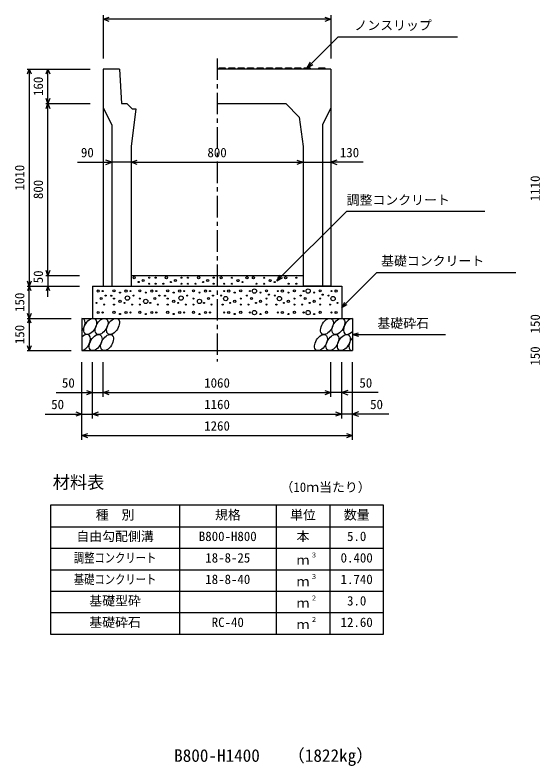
# Model space of a CAD drawing. Units: millimetres, scale not verified. Extents: x -16800 to 16800, y -5940 to 5940.
# Drawn here: x 6259 to 8703, y 32 to 3526 of the extents above; entities that cross this region are included whole.
import ezdxf
from ezdxf.enums import TextEntityAlignment as Align

# ---------------------------------------------------------------- set-up
doc = ezdxf.new("R2010")
doc.units = ezdxf.units.MM
doc.header["$LTSCALE"] = 20
doc.linetypes.add('CHAIN1', pattern=[8, 5, -1, 1, -1])
for name, color, linetype, lineweight in [('0-0_DIM', 7, 'Continuous', 25), ('0-2_HATCH', 6, 'Continuous', 25), ('0-3_HYO', 3, 'Continuous', 25), ('0-4_HYO2', 4, 'Continuous', 25), ('0-5_OUTLINE', 3, 'Continuous', 25), ('0-6_TXT', 7, 'Continuous', 25)]:
    doc.layers.add(name, color=color, linetype=linetype, lineweight=lineweight)
doc.styles.add('ＭＳ ゴシック', font='')
doc.styles.get('ＭＳ ゴシック').set_extended_font_data('MS Gothic')

msp = doc.modelspace()

# ---------------------------------------------------------------- linework, layer by layer
at = {"layer": '0-0_DIM'}
for p, q in [((6670, 3526.41), (6670, 3324.66)), ((7730, 3506.41), (6670, 3506.41)), ((7730, 3526.41), (7730, 3324.66)), ((7620, 3281.16), (7762.21, 3423.38)), ((8319.1, 3423.38), (7762.21, 3423.38)), ((7620, 3281.16), (7635, 3307.14)), ((7620, 3281.16), (7645.98, 3296.16)), ((6315.8, 3274.66), (6609.13, 3274.66)), ((6325.8, 3274.66), (6325.8, 2264.66)), ((6412.46, 3114.66), (6412.46, 3274.66)), ((6402.46, 3114.66), (6609.13, 3114.66)), ((6412.46, 2314.66), (6412.46, 3114.66)), ((6550.45, 2841.37), (6710, 2841.37)), ((6800, 2841.37), (6710, 2841.37)), ((6800, 2841.37), (7600, 2841.37)), ((7600, 2841.37), (7730, 2841.37)), ((7880.7, 2841.37), (7730, 2841.37)), ((6402.46, 2314.66), (6559.13, 2314.66)), ((6412.46, 2314.66), (6412.46, 2264.66)), ((7478.82, 2289.66), (7493.82, 2315.64)), ((7943.65, 2328.32), (7780, 2164.66)), ((7943.65, 2328.32), (8590.53, 2328.32)), ((7478.82, 2289.66), (7504.8, 2304.66)), ((6315.8, 2264.66), (6559.13, 2264.66)), ((6325.8, 2114.66), (6325.8, 2264.66)), ((6412.46, 2214.66), (6412.46, 2264.66)), ((7780, 2164.66), (7795, 2190.64)), ((7780, 2164.66), (7805.98, 2179.66)), ((6315.8, 2114.66), (6520, 2114.66)), ((6325.8, 2114.66), (6325.8, 1964.66)), ((7830, 2039.66), (7858.98, 2047.43)), ((7830, 2039.66), (8263.31, 2039.66)), ((7830, 2039.66), (7858.98, 2031.9)), ((6315.8, 1964.66), (6520, 1964.66)), ((6570, 1549.15), (6570, 1911.49)), ((6620, 1649.15), (6620, 1911.49)), ((6670, 1749.15), (6670, 1911.49)), ((7730, 1749.15), (7730, 1911.49)), ((7780, 1649.15), (7780, 1911.49)), ((7830, 1549.15), (7830, 1911.49)), ((6450, 1769.15), (6670, 1769.15)), ((6670, 1769.15), (7730, 1769.15)), ((7950, 1769.15), (7730, 1769.15)), ((6400, 1669.15), (6620, 1669.15)), ((6620, 1669.15), (7780, 1669.15)), ((8000, 1669.15), (7780, 1669.15)), ((6570, 1569.15), (7830, 1569.15))]:
    msp.add_line(p, q, dxfattribs=at)
at = {"layer": '0-0_DIM', "linetype": 'CHAIN1'}
msp.add_line((7200, 3324.66), (7200, 1914.66), dxfattribs=at)
at = {"layer": '0-0_DIM'}
for points in [[(6698.23, 3496.14), (6670.04, 3506.41), (6698.23, 3516.67)], [(7701.85, 3516.67), (7730.04, 3506.41), (7701.85, 3496.14)], [(6317.59, 3252.11), (6325.8, 3274.66), (6334.01, 3252.11)], [(6404.26, 3252.11), (6412.46, 3274.66), (6420.67, 3252.11)], [(6420.67, 3137.22), (6412.46, 3114.66), (6404.26, 3137.22)], [(6404.26, 3092.11), (6412.46, 3114.66), (6420.67, 3092.11)], [(6681.81, 2831.11), (6710, 2841.37), (6681.81, 2851.63)], [(6828.19, 2831.11), (6800, 2841.37), (6828.19, 2851.63)], [(7571.81, 2851.63), (7600, 2841.37), (7571.81, 2831.11)], [(7758.19, 2851.63), (7730, 2841.37), (7758.19, 2831.11)], [(7478.82, 2289.66), (7803.29, 2614.13), (8446.84, 2614.13)], [(6420.67, 2337.22), (6412.46, 2314.66), (6404.26, 2337.22)], [(6334.01, 2287.22), (6325.8, 2264.66), (6317.59, 2287.22)], [(6334.01, 2242.11), (6325.8, 2264.66), (6317.59, 2242.11)], [(6420.67, 2242.11), (6412.46, 2264.66), (6404.26, 2242.11)], [(6334.01, 2137.22), (6325.8, 2114.66), (6317.59, 2137.22)], [(6334.01, 2092.11), (6325.8, 2114.66), (6317.59, 2092.11)], [(6334.01, 1987.22), (6325.8, 1964.66), (6317.59, 1987.22)], [(6591.81, 1779.41), (6620, 1769.15), (6591.81, 1758.89)], [(6698.19, 1758.89), (6670, 1769.15), (6698.19, 1779.41)], [(7701.81, 1779.41), (7730, 1769.15), (7701.81, 1758.89)], [(7808.19, 1779.41), (7780, 1769.15), (7808.19, 1758.89)], [(6541.81, 1679.41), (6570, 1669.15), (6541.81, 1658.89)], [(6648.19, 1658.89), (6620, 1669.15), (6648.19, 1679.41)], [(7751.81, 1679.41), (7780, 1669.15), (7751.81, 1658.89)], [(7858.19, 1679.41), (7830, 1669.15), (7858.19, 1658.89)], [(6598.19, 1558.89), (6570, 1569.15), (6598.19, 1579.41)], [(7801.81, 1579.41), (7830, 1569.15), (7801.81, 1558.89)]]:
    msp.add_lwpolyline(points, dxfattribs=at)
at = {"layer": '0-2_HATCH'}
for points in [[(7209, 3274.66), (7210, 3281.16), (7238, 3281.16), (7239, 3274.66)], [(7253, 3274.66), (7254, 3281.16), (7282, 3281.16), (7283, 3274.66)], [(7297, 3274.66), (7298, 3281.16), (7326, 3281.16), (7327, 3274.66)], [(7341, 3274.66), (7342, 3281.16), (7370, 3281.16), (7371, 3274.66)], [(7385, 3274.66), (7386, 3281.16), (7414, 3281.16), (7415, 3274.66)], [(7429, 3274.66), (7430, 3281.16), (7458, 3281.16), (7459, 3274.66)], [(7473, 3274.66), (7474, 3281.16), (7502, 3281.16), (7503, 3274.66)], [(7517, 3274.66), (7518, 3281.16), (7546, 3281.16), (7547, 3274.66)], [(7561, 3274.66), (7562, 3281.16), (7590, 3281.16), (7591, 3274.66)], [(7605, 3274.66), (7606, 3281.16), (7634, 3281.16), (7635, 3274.66)], [(7672.5, 3274.66), (7673.5, 3281.16), (7701.5, 3281.16), (7702.5, 3274.66)]]:
    msp.add_lwpolyline(points, dxfattribs=at)
for centre, radius in [((6813.88, 2303.97), 5), ((6963.88, 2303.97), 5), ((7113.88, 2303.97), 5), ((7219.13, 2303.69), 5), ((7339.13, 2303.69), 5), ((7369.13, 2303.69), 5), ((7489.13, 2303.69), 5), ((7519.13, 2303.69), 5), ((6834.9, 2283.84), 2.5), ((6855.93, 2290.84), 5), ((6883.97, 2303.97), 2.5), ((6883.97, 2275.96), 2.5), ((6913.97, 2303.97), 2.5), ((6913.97, 2275.96), 2.5), ((6949.86, 2275.96), 2.5), ((6984.9, 2283.84), 2.5), ((7005.93, 2290.84), 5), ((7033.97, 2303.97), 2.5), ((7033.97, 2275.96), 2.5), ((7063.97, 2303.97), 2.5), ((7063.97, 2275.96), 2.5), ((7099.86, 2275.96), 2.5), ((7134.9, 2283.84), 2.5), ((7155.93, 2290.84), 5), ((7183.97, 2303.97), 2.5), ((7183.97, 2275.96), 2.5), ((7233.15, 2275.68), 2.5), ((7269.04, 2303.69), 2.5), ((7269.04, 2275.68), 2.5), ((7297.08, 2290.56), 5), ((7318.11, 2283.56), 2.5), ((7383.15, 2275.68), 2.5), ((7419.04, 2303.69), 2.5), ((7419.04, 2275.68), 2.5), ((7447.08, 2290.56), 5), ((7468.11, 2283.56), 2.5), ((7533.15, 2275.68), 2.5), ((7569.04, 2303.69), 2.5), ((7569.04, 2275.68), 2.5), ((6646.04, 2241.84), 5), ((6667.07, 2241.84), 2.5), ((6719.97, 2242.72), 5), ((6748.01, 2234.84), 2.5), ((6776.04, 2241.84), 5), ((6797.07, 2241.84), 2.5), ((6839.97, 2242.72), 5), ((6868.01, 2234.84), 2.5), ((6896.04, 2241.84), 5), ((6917.07, 2241.84), 2.5), ((6969.97, 2242.72), 5), ((6998.01, 2234.84), 2.5), ((7026.04, 2241.84), 5), ((7047.07, 2241.84), 2.5), ((7089.97, 2242.72), 5), ((7118.01, 2234.84), 2.5), ((7146.04, 2241.84), 5), ((7167.07, 2241.84), 2.5), ((7232.93, 2241.84), 2.5), ((7253.96, 2241.84), 5), ((7281.99, 2234.84), 2.5), ((7310.03, 2242.72), 5), ((7352.93, 2241.84), 2.5), ((7373.96, 2241.84), 10), ((7401.99, 2234.84), 2.5), ((7430.03, 2242.72), 5), ((7482.93, 2241.84), 2.5), ((7503.96, 2241.84), 5), ((7531.99, 2234.84), 2.5), ((7560.03, 2242.72), 5), ((7602.93, 2241.84), 2.5), ((7623.96, 2241.84), 10), ((7651.99, 2234.84), 2.5), ((7680.03, 2242.72), 5), ((7732.93, 2241.84), 2.5), ((7753.96, 2241.84), 5), ((6660.06, 2206.82), 5), ((6681.09, 2220.83), 2.5), ((6707.55, 2219.92), 2.5), ((6719.97, 2206.82), 2.5), ((6782.58, 2208.83), 10), ((6811.09, 2220.83), 2.5), ((6839.97, 2206.82), 2.5), ((6868.01, 2193.69), 10), ((6910.06, 2206.82), 5), ((6931.09, 2220.83), 2.5), ((6957.55, 2219.92), 2.5), ((6969.97, 2206.82), 2.5), ((7032.58, 2208.83), 10), ((7061.09, 2220.83), 2.5), ((7089.97, 2206.82), 2.5), ((7118.01, 2193.69), 10), ((7160.06, 2206.82), 5), ((7181.09, 2220.83), 2.5), ((7218.91, 2220.83), 2.5), ((7239.94, 2206.82), 10), ((7310.03, 2206.82), 2.5), ((7338.91, 2220.83), 2.5), ((7359.94, 2206.82), 5), ((7430.03, 2206.82), 2.5), ((7441.37, 2225.15), 2.5), ((7468.91, 2220.83), 2.5), ((7489.94, 2206.82), 10), ((7560.03, 2206.82), 2.5), ((7588.91, 2220.83), 2.5), ((7609.94, 2206.82), 5), ((7680.03, 2206.82), 2.5), ((7691.37, 2225.15), 2.5), ((7718.91, 2220.83), 2.5), ((7739.94, 2206.82), 10), ((6639.03, 2186.69), 2.5), ((6674.08, 2178.81), 2.5), ((6719.97, 2178.81), 2.5), ((6748.01, 2193.69), 5), ((6769.03, 2186.69), 2.5), ((6804.08, 2178.81), 2.5), ((6839.97, 2178.81), 2.5), ((6889.03, 2186.69), 2.5), ((6924.08, 2178.81), 2.5), ((6969.97, 2178.81), 2.5), ((6998.01, 2193.69), 5), ((7019.03, 2186.69), 2.5), ((7054.08, 2178.81), 2.5), ((7089.97, 2178.81), 2.5), ((7139.03, 2186.69), 2.5), ((7174.08, 2178.81), 2.5), ((7225.92, 2178.81), 2.5), ((7260.97, 2186.69), 2.5), ((7281.99, 2193.69), 5), ((7310.03, 2178.81), 2.5), ((7345.92, 2178.81), 2.5), ((7380.97, 2186.69), 2.5), ((7401.99, 2193.69), 5), ((7430.03, 2178.81), 2.5), ((7475.92, 2178.81), 2.5), ((7510.97, 2186.69), 2.5), ((7531.99, 2193.69), 5), ((7560.03, 2178.81), 2.5), ((7595.92, 2178.81), 2.5), ((7630.97, 2186.69), 2.5), ((7651.99, 2193.69), 5), ((7680.03, 2178.81), 2.5), ((7725.92, 2178.81), 2.5), ((7760.97, 2186.69), 2.5), ((6646.04, 2141.84), 5), ((6667.07, 2141.84), 2.5), ((6719.97, 2142.72), 5), ((6748.01, 2134.84), 2.5), ((6776.04, 2141.84), 5), ((6797.07, 2141.84), 2.5), ((6839.97, 2142.72), 5), ((6868.01, 2134.84), 2.5), ((6896.04, 2141.84), 5), ((6917.07, 2141.84), 2.5), ((6969.97, 2142.72), 5), ((6998.01, 2134.84), 2.5), ((7026.04, 2141.84), 5), ((7047.07, 2141.84), 2.5), ((7089.97, 2142.72), 5), ((7118.01, 2134.84), 2.5), ((7146.04, 2141.84), 5), ((7167.07, 2141.84), 2.5), ((7232.93, 2141.84), 2.5), ((7253.96, 2141.84), 5), ((7281.99, 2134.84), 2.5), ((7310.03, 2142.72), 5), ((7352.93, 2141.84), 2.5), ((7373.96, 2141.84), 10), ((7401.99, 2134.84), 2.5), ((7430.03, 2142.72), 5), ((7482.93, 2141.84), 2.5), ((7503.96, 2141.84), 5), ((7531.99, 2134.84), 2.5), ((7560.03, 2142.72), 5), ((7602.93, 2141.84), 2.5), ((7623.96, 2141.84), 10), ((7651.99, 2134.84), 2.5), ((7680.03, 2142.72), 5), ((7732.93, 2141.84), 2.5), ((7753.96, 2141.84), 5)]:
    msp.add_circle(centre, radius, dxfattribs=at)
for centre, start_param, end_param in [((6555.84, 2077.14), 4.4524467, 6.6076907), ((7817.93, 2077.14), 0.4022642, 4.3746879), ((6581.16, 2002.15), 3.5766262, 7.4835112), ((7843.25, 2002.15), 1.2768793, 3.5000728)]:
    msp.add_ellipse(centre, major_axis=(21.81, 35.31), ratio=0.5792, start_param=start_param, end_param=end_param, dxfattribs=at)
for centre in [(6609.05, 2077.14), (6662.26, 2077.14), (6715.47, 2077.14), (7711.51, 2077.14), (7764.72, 2077.14), (6634.37, 2002.15), (6687.58, 2002.15), (7683.63, 2002.15), (7736.84, 2002.15), (7790.04, 2002.15)]:
    msp.add_ellipse(centre, major_axis=(21.81, 35.31), ratio=0.5792, dxfattribs=at)
at = {"layer": '0-3_HYO'}
for p, q in [((7025, 1245.2), (7025, 645.2)), ((7475, 1245.2), (7475, 645.2)), ((7725, 1245.2), (7725, 645.2)), ((6425, 1145.2), (7975, 1145.2))]:
    msp.add_line(p, q, dxfattribs=at)
msp.add_lwpolyline([(6425, 645.2), (7975, 645.2), (7975, 1245.2), (6425, 1245.2)], close=True, dxfattribs=at)
at = {"layer": '0-4_HYO2'}
for p, q in [((6425, 1045.2), (7975, 1045.2)), ((6425, 945.2), (7975, 945.2)), ((6425, 845.2), (7975, 845.2)), ((6425, 745.2), (7975, 745.2))]:
    msp.add_line(p, q, dxfattribs=at)
at = {"layer": '0-5_OUTLINE'}
for p, q in [((6745, 3274.66), (6670, 3274.66)), ((6670, 3274.66), (6670, 2264.66)), ((6745, 3274.66), (6755, 3114.69)), ((7730, 3274.66), (7200, 3274.66)), ((7730, 3274.66), (7730, 2264.66)), ((6755, 3114.69), (6780, 3114.69)), ((6780, 3114.69), (6805, 3089.69)), ((7200, 3114.66), (7520, 3114.66)), ((7582.86, 3051.81), (7520, 3114.66)), ((6670, 3094.66), (6710, 3014.66)), ((6821.88, 3089.69), (6800, 2914.66)), ((6805, 3089.69), (6821.88, 3089.69)), ((7730, 3094.66), (7690, 3014.66)), ((7582.86, 3051.81), (7600, 2914.66)), ((6710, 3014.66), (6710, 2264.66)), ((7690, 3014.66), (7690, 2264.66)), ((6800, 2914.66), (6800, 2264.66)), ((7600, 2914.66), (7600, 2264.66)), ((6800, 2314.66), (7600, 2314.66)), ((6620, 2264.66), (7780, 2264.66)), ((6620, 2264.66), (6620, 2114.66)), ((6670, 2264.66), (6800, 2264.66)), ((7730, 2264.66), (7600, 2264.66)), ((7780, 2264.66), (7780, 2114.66)), ((6570, 2114.66), (7830, 2114.66)), ((6570, 2114.66), (6570, 1964.66)), ((7830, 2114.66), (7830, 1964.66)), ((6570, 1964.66), (7830, 1964.66))]:
    msp.add_line(p, q, dxfattribs=at)

# ---------------------------------------------------------------- texts
at = {"layer": '0-0_DIM', "style": 'ＭＳ ゴシック'}
for s, p in [('ノンスリップ', (7839.52, 3443.55)), ('90', (6566.03, 2851.37)), ('800', (7155, 2851.37)), ('130', (7771.58, 2851.37)), ('調整コンクリート', (7803.29, 2630.55)), ('基礎コンクリート', (7963.65, 2347.05)), ('基礎砕石', (7946.32, 2056.83)), ('50', (6477.56, 1779.15)), ('1060', (7140, 1779.15)), ('50', (7862.44, 1779.15)), ('50', (6427.56, 1679.15)), ('1160', (7140, 1679.15)), ('50', (7912.44, 1679.15)), ('1260', (7140, 1579.15))]:
    msp.add_text(s, height=43.99, dxfattribs=at).set_placement(p, align=Align.BOTTOM_LEFT)
for s, p in [('160', (6402.46, 3149.66)), ('1010', (6315.8, 2709.66)), ('1110', (8715.8, 2659.66)), ('800', (6402.46, 2669.66)), ('50', (6402.46, 2277.99)), ('150', (6315.8, 2144.66)), ('150', (8715.8, 2044.66)), ('150', (6315.8, 1994.66)), ('150', (8715.8, 1894.66))]:
    msp.add_text(s, height=43.99, rotation=90, dxfattribs=at).set_placement(p, align=Align.BOTTOM_LEFT)
at = {"layer": '0-6_TXT', "style": 'ＭＳ ゴシック'}
for s, height, p in [('材料表', 58.65, (6435, 1305.2)), ('（10ｍ当たり）', 43.99, (7495, 1294.2)), ('種\u3000別', 43.99, (6635, 1165.2)), ('規格', 43.99, (7190, 1165.2)), ('単位', 43.99, (7540, 1165.2)), ('数量', 43.99, (7790, 1165.2)), ('自由勾配側溝', 43.99, (6545, 1065.2)), ('B800-H800', 43.99, (7115, 1065.2)), ('本', 43.99, (7570, 1065.2)), ('5.0', 43.99, (7805, 1065.2)), ('18-8-25', 43.99, (7145, 965.2)), ('３', 21.99, (7635.54, 995.57)), ('0.400', 43.99, (7775, 965.2)), ('ｍ', 43.99, (7570, 955.2)), ('18-8-40', 43.99, (7145, 865.2)), ('３', 21.99, (7635.54, 895.57)), ('1.740', 43.99, (7775, 865.2)), ('ｍ', 43.99, (7570, 855.2)), ('基礎型砕', 43.99, (6605, 765.2)), ('２', 21.99, (7635.54, 795.57)), ('3.0', 43.99, (7805, 765.2)), ('ｍ', 43.99, (7570, 755.2)), ('基礎砕石', 43.99, (6605, 665.2)), ('RC-40', 43.99, (7175, 665.2)), ('ｍ', 43.99, (7570, 655.2)), ('２', 21.99, (7635.54, 695.57)), ('12.60', 43.99, (7775, 665.2)), ('B800-H1400', 58.65, (7000, 33.34)), ('（1822kg）', 58.65, (7528.37, 33.34))]:
    msp.add_text(s, height=height, dxfattribs=at).set_placement(p, align=Align.BOTTOM_LEFT)
at = {"layer": '0-6_TXT', "style": 'ＭＳ ゴシック', "width": 0.8}
for s, p in [('調整コンクリート', (6533, 965.2)), ('基礎コンクリート', (6533, 865.2))]:
    msp.add_text(s, height=43.99, dxfattribs=at).set_placement(p, align=Align.BOTTOM_LEFT)

doc.saveas('drawing.dxf')
